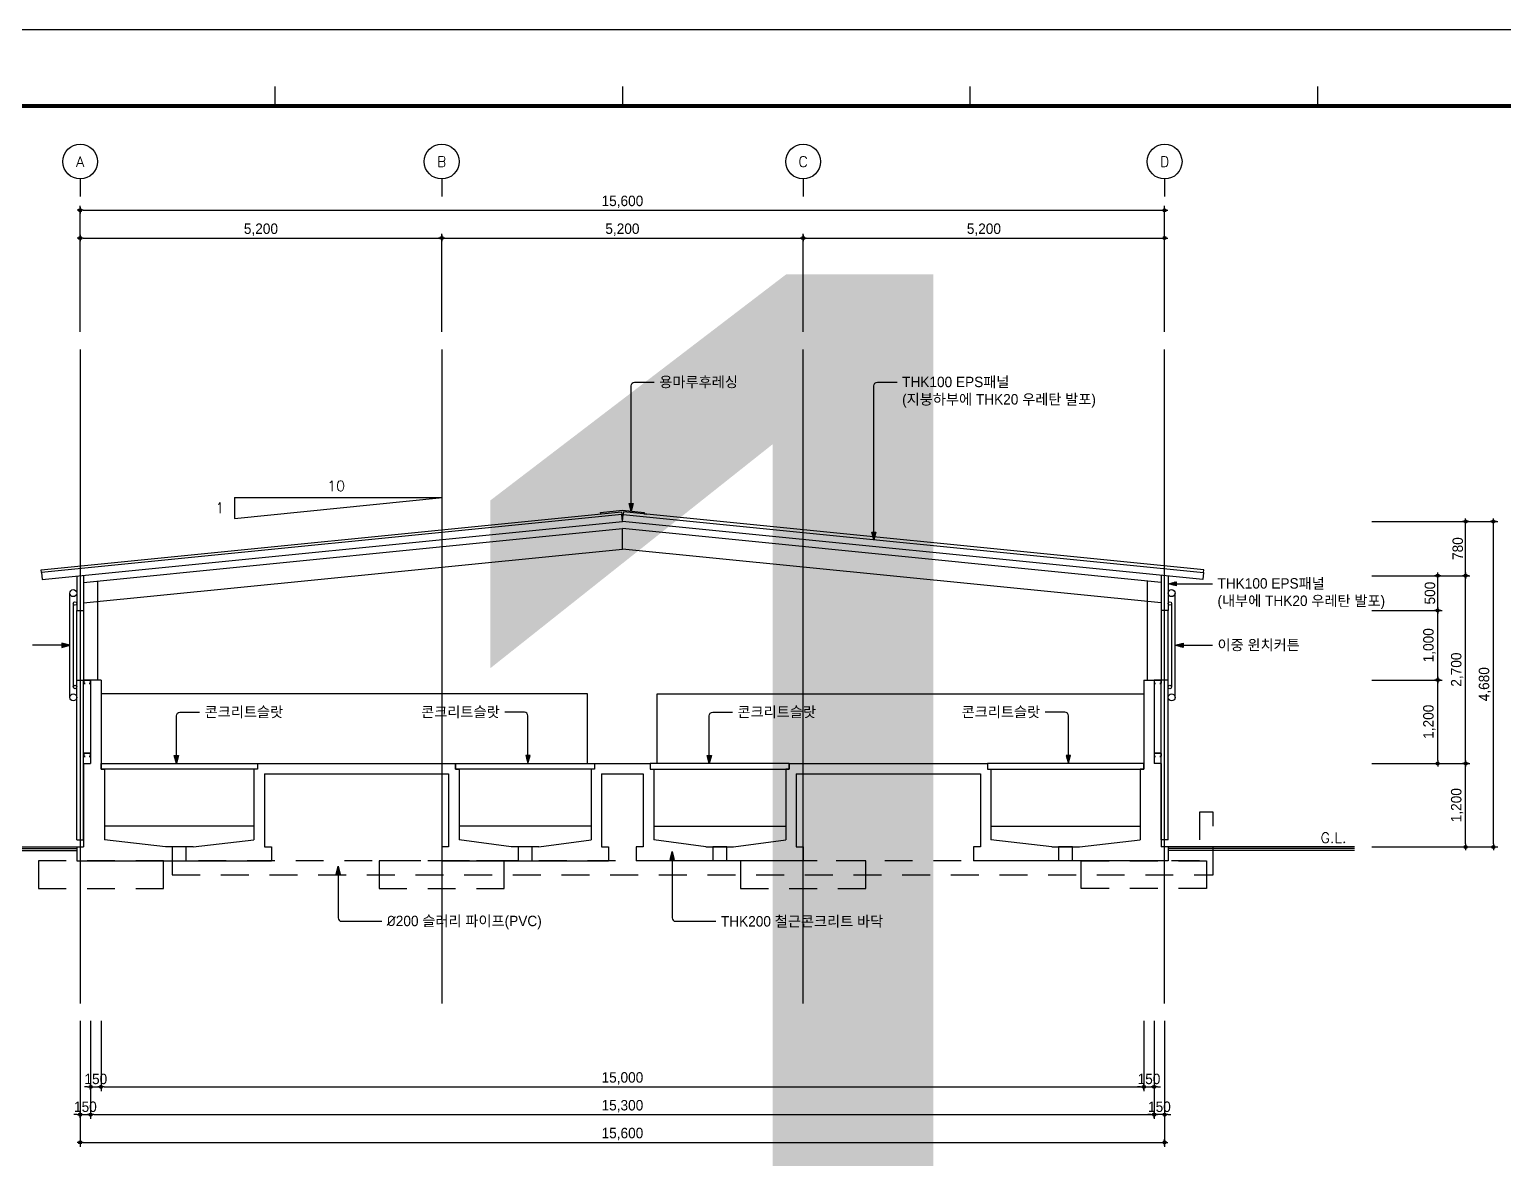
# Model space of a CAD drawing. Header units: millimetres. Extents: x 0 to 253659, y 0 to 59400.
# Drawn here: x 12471 to 33675, y 43162 to 59400 of the extents above; entities that cross this region are included whole.
import ezdxf
from ezdxf.enums import TextEntityAlignment as Align

# ---------------------------------------------------------------- set-up
doc = ezdxf.new("R2010")
doc.units = ezdxf.units.MM
doc.header["$LTSCALE"] = 200
doc.header["$MEASUREMENT"] = 0
doc.linetypes.add('CEN', pattern=[62, 60, -1, 0, -1])
doc.linetypes.add('H50', pattern=[3.5, 2, -1.5])
doc.layers.get('0').update_dxf_attribs({"linetype": 'CONTINUOUS'})
doc.layers.get('DEFPOINTS').update_dxf_attribs({"linetype": 'CONTINUOUS'})
for name, color, linetype in [('1', 1, 'CONTINUOUS'), ('2', 2, 'CONTINUOUS'), ('4', 4, 'CONTINUOUS'), ('9', 9, 'CONTINUOUS'), ('A-벽', 7, 'CONTINUOUS'), ('CEN', 9, 'CEN'), ('DIM', 6, 'CONTINUOUS'), ('MU', 4, 'H50'), ('SHEET', 7, 'CONTINUOUS'), ('TEXT', 2, 'CONTINUOUS'), ('TEXT4', 4, 'CONTINUOUS')]:
    doc.layers.add(name, color=color, linetype=linetype)
doc.layers.add('3', color=7, linetype='CONTINUOUS', true_color=0x99ff99)
doc.layers.add('6', color=7, linetype='CONTINUOUS', true_color=0xff99ff)
doc.styles.add('G', font='gulim.ttc')
doc.styles.add('HSH', font='romans', dxfattribs={"bigfont": 'hs'})
doc.styles.add('ROMANC3', font='ROMANC', dxfattribs={"height": 15})
doc.styles.get("Standard").update_dxf_attribs({"font": ''})
doc.styles.get('Standard').set_extended_font_data('Gulim')
doc.dimstyles.new('50', dxfattribs={"dimscale": 50, "dimtxt": 3, "dimasz": 0.9, "dimexe": 1.25, "dimexo": 5, "dimgap": 0.7, "dimtad": 1, "dimdec": 0, "dimzin": 1, "dimdsep": 46, "dimlunit": 6, "dimtxsty": 'G', "dimblk1": 'Z_DOT', "dimblk2": 'Z_DOT', "dimsah": 1, "dimcen": 2.5, "dimclrd": 21, "dimclre": 21, "dimclrt": 3, "dimadec": 0, "dimazin": 0, "dimtfac": 1, "dimtdec": 0, "dimtix": 1, "dimtmove": 2, "dimatfit": 3, "dimldrblk": 'Z_DOT', "dimfxl": 1, "dimtolj": 1, "dimtzin": 1, "dimarcsym": 0})

# ---------------------------------------------------------------- blocks, each defined once
blk = doc.blocks.new('Form')
for p, q in [((16000, 28880), (16000, 28630)), ((21000, 28880), (21000, 28630)), ((26000, 28880), (26000, 28630)), ((31000, 28880), (31000, 28630))]:
    blk.add_line(p, q)
blk.add_lwpolyline([(0, 0), (0, 29700), (42000, 29700), (42000, 0)], close=True)
at = {"layer": 'SHEET', "color": 3, "const_width": 60}
blk.add_lwpolyline([(1100, 1100), (1100, 28600), (40900, 28600), (40900, 1100)], close=True, dxfattribs=at)
blk = doc.blocks.new('Z_DOT')
at = {"layer": 'DIM', "color": 0}
for p, q in [((-1, 0), (1, 0)), ((0, -1), (0, 1))]:
    blk.add_line(p, q, dxfattribs=at)
for radius in [0.5, 0.25]:
    blk.add_circle((0, 0), radius, dxfattribs=at)
blk = doc.blocks.new('*D3364')
at = {"color": 21, "lineweight": -2}
for p, q in [((13200, 55050), (13200, 56862)), ((28800, 55050), (28800, 56862)), ((13245, 56800), (28755, 56800))]:
    blk.add_line(p, q, dxfattribs=at)
at = {"layer": 'DEFPOINTS', "color": 0}
for p in [(28800, 56800), (13200, 54800), (28800, 54800)]:
    blk.add_point(p, dxfattribs=at)
at = {"color": 21, "linetype": 'ByBlock', "lineweight": -2, "xscale": 45, "yscale": 45, "zscale": 45, "rotation": 180}
blk.add_blockref('Z_DOT', (13200, 56800), dxfattribs=at)
at = {"color": 21, "linetype": 'ByBlock', "lineweight": -2, "xscale": 45, "yscale": 45, "zscale": 45}
blk.add_blockref('Z_DOT', (28800, 56800), dxfattribs=at)
at = {"color": 3, "insert": (21000, 56921), "char_height": 150, "attachment_point": 5, "style": 'G'}
blk.add_mtext('\\A1;15,600', dxfattribs=at)
blk = doc.blocks.new('*D3365')
at = {"color": 21, "lineweight": -2}
for p, q in [((13200, 55050), (13200, 56462)), ((18400, 55050), (18400, 56462)), ((13245, 56400), (18355, 56400))]:
    blk.add_line(p, q, dxfattribs=at)
at = {"layer": 'DEFPOINTS', "color": 0}
for p in [(18400, 56400), (13200, 54800), (18400, 54800)]:
    blk.add_point(p, dxfattribs=at)
at = {"color": 21, "linetype": 'ByBlock', "lineweight": -2, "xscale": 45, "yscale": 45, "zscale": 45, "rotation": 180}
blk.add_blockref('Z_DOT', (13200, 56400), dxfattribs=at)
at = {"color": 21, "linetype": 'ByBlock', "lineweight": -2, "xscale": 45, "yscale": 45, "zscale": 45}
blk.add_blockref('Z_DOT', (18400, 56400), dxfattribs=at)
at = {"color": 3, "insert": (15800, 56521), "char_height": 150, "attachment_point": 5, "style": 'G'}
blk.add_mtext('\\A1;5,200', dxfattribs=at)
blk = doc.blocks.new('*D3366')
at = {"color": 21, "lineweight": -2}
for p, q in [((18400, 55050), (18400, 56462)), ((23600, 55050), (23600, 56462)), ((18445, 56400), (23555, 56400))]:
    blk.add_line(p, q, dxfattribs=at)
at = {"layer": 'DEFPOINTS', "color": 0}
for p in [(23600, 56400), (18400, 54800), (23600, 54800)]:
    blk.add_point(p, dxfattribs=at)
at = {"color": 21, "linetype": 'ByBlock', "lineweight": -2, "xscale": 45, "yscale": 45, "zscale": 45, "rotation": 180}
blk.add_blockref('Z_DOT', (18400, 56400), dxfattribs=at)
at = {"color": 21, "linetype": 'ByBlock', "lineweight": -2, "xscale": 45, "yscale": 45, "zscale": 45}
blk.add_blockref('Z_DOT', (23600, 56400), dxfattribs=at)
at = {"color": 3, "insert": (21000, 56521), "char_height": 150, "attachment_point": 5, "style": 'G'}
blk.add_mtext('\\A1;5,200', dxfattribs=at)
blk = doc.blocks.new('*D3367')
at = {"color": 21, "lineweight": -2}
for p, q in [((23600, 55050), (23600, 56462)), ((28800, 55050), (28800, 56462)), ((23645, 56400), (28755, 56400))]:
    blk.add_line(p, q, dxfattribs=at)
at = {"layer": 'DEFPOINTS', "color": 0}
for p in [(28800, 56400), (23600, 54800), (28800, 54800)]:
    blk.add_point(p, dxfattribs=at)
at = {"color": 21, "linetype": 'ByBlock', "lineweight": -2, "xscale": 45, "yscale": 45, "zscale": 45, "rotation": 180}
blk.add_blockref('Z_DOT', (23600, 56400), dxfattribs=at)
at = {"color": 21, "linetype": 'ByBlock', "lineweight": -2, "xscale": 45, "yscale": 45, "zscale": 45}
blk.add_blockref('Z_DOT', (28800, 56400), dxfattribs=at)
at = {"color": 3, "insert": (26200, 56521), "char_height": 150, "attachment_point": 5, "style": 'G'}
blk.add_mtext('\\A1;5,200', dxfattribs=at)
blk = doc.blocks.new('*D3375')
at = {"color": 21, "lineweight": -2}
for p, q in [((31779, 52324), (33592, 52324)), ((33529, 47689), (33529, 52279)), ((31779, 47644), (33592, 47644))]:
    blk.add_line(p, q, dxfattribs=at)
at = {"layer": 'DEFPOINTS', "color": 0}
for p in [(31529, 52324), (33529, 52324), (31529, 47644)]:
    blk.add_point(p, dxfattribs=at)
at = {"color": 21, "linetype": 'ByBlock', "lineweight": -2, "xscale": 45, "yscale": 45, "zscale": 45}
for p, rotation in [((33529, 52324), 90), ((33529, 47644), 270)]:
    blk.add_blockref('Z_DOT', p, dxfattribs=dict(at, rotation=rotation))
at = {"color": 3, "insert": (33408, 49984), "char_height": 150, "attachment_point": 5, "rotation": 90, "style": 'G'}
blk.add_mtext('\\A1;4,680', dxfattribs=at)
blk = doc.blocks.new('*D3376')
at = {"color": 21, "lineweight": -2}
for p, q in [((31779, 48844), (33192, 48844)), ((33129, 47689), (33129, 48799)), ((31779, 47644), (33192, 47644))]:
    blk.add_line(p, q, dxfattribs=at)
at = {"layer": 'DEFPOINTS', "color": 0}
for p in [(31529, 48844), (33129, 48844), (31529, 47644)]:
    blk.add_point(p, dxfattribs=at)
at = {"color": 21, "linetype": 'ByBlock', "lineweight": -2, "xscale": 45, "yscale": 45, "zscale": 45}
for p, rotation in [((33129, 48844), 90), ((33129, 47644), 270)]:
    blk.add_blockref('Z_DOT', p, dxfattribs=dict(at, rotation=rotation))
at = {"color": 3, "insert": (33008, 48244), "char_height": 150, "attachment_point": 5, "rotation": 90, "style": 'G'}
blk.add_mtext('\\A1;1,200', dxfattribs=at)
blk = doc.blocks.new('*D3377')
at = {"color": 21, "lineweight": -2}
for p, q in [((31779, 51544), (33192, 51544)), ((33129, 48889), (33129, 51499)), ((31779, 48844), (33192, 48844))]:
    blk.add_line(p, q, dxfattribs=at)
at = {"layer": 'DEFPOINTS', "color": 0}
for p in [(31529, 51544), (33129, 51544), (31529, 48844)]:
    blk.add_point(p, dxfattribs=at)
at = {"color": 21, "linetype": 'ByBlock', "lineweight": -2, "xscale": 45, "yscale": 45, "zscale": 45}
for p, rotation in [((33129, 51544), 90), ((33129, 48844), 270)]:
    blk.add_blockref('Z_DOT', p, dxfattribs=dict(at, rotation=rotation))
at = {"color": 3, "insert": (33008, 50194), "char_height": 150, "attachment_point": 5, "rotation": 90, "style": 'G'}
blk.add_mtext('\\A1;2,700', dxfattribs=at)
blk = doc.blocks.new('*D3378')
at = {"color": 21, "lineweight": -2}
for p, q in [((31779, 52324), (33192, 52324)), ((33129, 51589), (33129, 52279)), ((31779, 51544), (33192, 51544))]:
    blk.add_line(p, q, dxfattribs=at)
at = {"layer": 'DEFPOINTS', "color": 0}
for p in [(31529, 52324), (33129, 52324), (31529, 51544)]:
    blk.add_point(p, dxfattribs=at)
at = {"color": 21, "linetype": 'ByBlock', "lineweight": -2, "xscale": 45, "yscale": 45, "zscale": 45}
for p, rotation in [((33129, 52324), 90), ((33129, 51544), 270)]:
    blk.add_blockref('Z_DOT', p, dxfattribs=dict(at, rotation=rotation))
at = {"color": 3, "insert": (33017, 51934), "char_height": 150, "attachment_point": 5, "rotation": 90, "style": 'G'}
blk.add_mtext('\\A1;780', dxfattribs=at)
blk = doc.blocks.new('*D3379')
at = {"color": 21, "lineweight": -2}
for p, q in [((31779, 50044), (32792, 50044)), ((32729, 48889), (32729, 49999)), ((31779, 48844), (32792, 48844))]:
    blk.add_line(p, q, dxfattribs=at)
at = {"layer": 'DEFPOINTS', "color": 0}
for p in [(31529, 50044), (32729, 50044), (31529, 48844)]:
    blk.add_point(p, dxfattribs=at)
at = {"color": 21, "linetype": 'ByBlock', "lineweight": -2, "xscale": 45, "yscale": 45, "zscale": 45}
for p, rotation in [((32729, 50044), 90), ((32729, 48844), 270)]:
    blk.add_blockref('Z_DOT', p, dxfattribs=dict(at, rotation=rotation))
at = {"color": 3, "insert": (32608, 49444), "char_height": 150, "attachment_point": 5, "rotation": 90, "style": 'G'}
blk.add_mtext('\\A1;1,200', dxfattribs=at)
blk = doc.blocks.new('*D3380')
at = {"color": 21, "lineweight": -2}
for p, q in [((31779, 51044), (32792, 51044)), ((32729, 50089), (32729, 50999)), ((31779, 50044), (32792, 50044))]:
    blk.add_line(p, q, dxfattribs=at)
at = {"layer": 'DEFPOINTS', "color": 0}
for p in [(31529, 51044), (32729, 51044), (31529, 50044)]:
    blk.add_point(p, dxfattribs=at)
at = {"color": 21, "linetype": 'ByBlock', "lineweight": -2, "xscale": 45, "yscale": 45, "zscale": 45}
for p, rotation in [((32729, 51044), 90), ((32729, 50044), 270)]:
    blk.add_blockref('Z_DOT', p, dxfattribs=dict(at, rotation=rotation))
at = {"color": 3, "insert": (32608, 50544), "char_height": 150, "attachment_point": 5, "rotation": 90, "style": 'G'}
blk.add_mtext('\\A1;1,000', dxfattribs=at)
blk = doc.blocks.new('*D3381')
at = {"color": 21, "lineweight": -2}
for p, q in [((31779, 51544), (32792, 51544)), ((32729, 51089), (32729, 51499)), ((31779, 51044), (32792, 51044))]:
    blk.add_line(p, q, dxfattribs=at)
at = {"layer": 'DEFPOINTS', "color": 0}
for p in [(31529, 51544), (32729, 51544), (31529, 51044)]:
    blk.add_point(p, dxfattribs=at)
at = {"color": 21, "linetype": 'ByBlock', "lineweight": -2, "xscale": 45, "yscale": 45, "zscale": 45}
for p, rotation in [((32729, 51544), 90), ((32729, 51044), 270)]:
    blk.add_blockref('Z_DOT', p, dxfattribs=dict(at, rotation=rotation))
at = {"color": 3, "insert": (32617, 51294), "char_height": 150, "attachment_point": 5, "rotation": 90, "style": 'G'}
blk.add_mtext('\\A1;500', dxfattribs=at)
blk = doc.blocks.new('기울기')
at = {"layer": '3'}
for q in [(1794, 179), (-1794, -179)]:
    blk.add_line((-1794, 179), q, dxfattribs=at)
at = {"layer": '6'}
blk.add_line((-1794, -179), (1794, 179), dxfattribs=at)
at = {"layer": 'TEXT', "style": 'ROMANC3'}
for s, p in [('10', (-41, 382)), ('1', (-2047, 4))]:
    blk.add_text(s, height=180, dxfattribs=at).set_placement(p, align=Align.MIDDLE)
blk = doc.blocks.new('*D3382')
at = {"color": 21, "lineweight": -2}
for p, q in [((13200, 45144), (13200, 43331)), ((28800, 45144), (28800, 43331)), ((13245, 43394), (28755, 43394))]:
    blk.add_line(p, q, dxfattribs=at)
at = {"layer": 'DEFPOINTS', "color": 0}
for p in [(13200, 45394), (28800, 45394), (28800, 43394)]:
    blk.add_point(p, dxfattribs=at)
at = {"color": 21, "linetype": 'ByBlock', "lineweight": -2, "xscale": 45, "yscale": 45, "zscale": 45, "rotation": 180}
blk.add_blockref('Z_DOT', (13200, 43394), dxfattribs=at)
at = {"color": 21, "linetype": 'ByBlock', "lineweight": -2, "xscale": 45, "yscale": 45, "zscale": 45}
blk.add_blockref('Z_DOT', (28800, 43394), dxfattribs=at)
at = {"color": 3, "insert": (21000, 43515), "char_height": 150, "attachment_point": 5, "style": 'G'}
blk.add_mtext('\\A1;15,600', dxfattribs=at)
blk = doc.blocks.new('*D3383')
at = {"color": 21, "lineweight": -2}
for p, q in [((13200, 45144), (13200, 43731)), ((13350, 45144), (13350, 43731)), ((13155, 43794), (13110, 43794)), ((13200, 43794), (13350, 43794)), ((13395, 43794), (13440, 43794))]:
    blk.add_line(p, q, dxfattribs=at)
at = {"layer": 'DEFPOINTS', "color": 0}
for p in [(13200, 45394), (13350, 45394), (13350, 43794)]:
    blk.add_point(p, dxfattribs=at)
at = {"color": 21, "linetype": 'ByBlock', "lineweight": -2, "xscale": 45, "yscale": 45, "zscale": 45}
blk.add_blockref('Z_DOT', (13200, 43794), dxfattribs=at)
at = {"color": 21, "linetype": 'ByBlock', "lineweight": -2, "xscale": 45, "yscale": 45, "zscale": 45, "rotation": 180}
blk.add_blockref('Z_DOT', (13350, 43794), dxfattribs=at)
at = {"color": 3, "insert": (13275, 43906), "char_height": 150, "attachment_point": 5, "style": 'G'}
blk.add_mtext('\\A1;150', dxfattribs=at)
blk = doc.blocks.new('*D3385')
at = {"color": 21, "lineweight": -2}
for p, q in [((28650, 45144), (28650, 43731)), ((28800, 45144), (28800, 43731)), ((28605, 43794), (28560, 43794)), ((28800, 43794), (28650, 43794)), ((28845, 43794), (28890, 43794))]:
    blk.add_line(p, q, dxfattribs=at)
at = {"layer": 'DEFPOINTS', "color": 0}
for p in [(28650, 45394), (28800, 45394), (28650, 43794)]:
    blk.add_point(p, dxfattribs=at)
at = {"color": 21, "linetype": 'ByBlock', "lineweight": -2, "xscale": 45, "yscale": 45, "zscale": 45}
blk.add_blockref('Z_DOT', (28650, 43794), dxfattribs=at)
at = {"color": 21, "linetype": 'ByBlock', "lineweight": -2, "xscale": 45, "yscale": 45, "zscale": 45, "rotation": 180}
blk.add_blockref('Z_DOT', (28800, 43794), dxfattribs=at)
at = {"color": 3, "insert": (28725, 43906), "char_height": 150, "attachment_point": 5, "style": 'G'}
blk.add_mtext('\\A1;150', dxfattribs=at)
blk = doc.blocks.new('*D3387')
at = {"color": 21, "lineweight": -2}
for p, q in [((13350, 45144), (13350, 43731)), ((28650, 45144), (28650, 43731)), ((13395, 43794), (28605, 43794))]:
    blk.add_line(p, q, dxfattribs=at)
at = {"layer": 'DEFPOINTS', "color": 0}
for p in [(13350, 45394), (28650, 45394), (28650, 43794)]:
    blk.add_point(p, dxfattribs=at)
at = {"color": 21, "linetype": 'ByBlock', "lineweight": -2, "xscale": 45, "yscale": 45, "zscale": 45, "rotation": 180}
blk.add_blockref('Z_DOT', (13350, 43794), dxfattribs=at)
at = {"color": 21, "linetype": 'ByBlock', "lineweight": -2, "xscale": 45, "yscale": 45, "zscale": 45}
blk.add_blockref('Z_DOT', (28650, 43794), dxfattribs=at)
at = {"color": 3, "insert": (21000, 43915), "char_height": 150, "attachment_point": 5, "style": 'G'}
blk.add_mtext('\\A1;15,300', dxfattribs=at)
blk = doc.blocks.new('*X14')
at = {"color": 0}
for p, q in [((390.73, 252.84), (390.97, 253.09)), ((390.73, 252.49), (391.25, 253.02)), ((390.73, 252.13), (391.53, 252.94)), ((390.96, 252.02), (391.81, 252.87)), ((391.44, 252.14), (392.09, 252.79)), ((391.92, 252.27), (392.37, 252.72)), ((392.4, 252.39), (392.65, 252.65)), ((392.88, 252.52), (392.93, 252.57))]:
    blk.add_line(p, q, dxfattribs=at)
blk = doc.blocks.new('A1')
at = {"layer": 'TEXT'}
blk.add_lwpolyline([(-2.29, -0.6), (0, 0), (-2.29, 0.6)], close=True, dxfattribs=at)
blk.add_blockref('*X14', (-393.01, -252.55), dxfattribs=at)
blk = doc.blocks.new('BLK')
at = {"layer": 'TEXT'}
blk.add_blockref('A1', (0, 0), dxfattribs=at)
blk = doc.blocks.new('*D4377')
at = {"color": 21, "lineweight": -2}
for p, q in [((13350, 45144), (13350, 44131)), ((13500, 45144), (13500, 44131)), ((13305, 44194), (13260, 44194)), ((13350, 44194), (13500, 44194)), ((13545, 44194), (13590, 44194))]:
    blk.add_line(p, q, dxfattribs=at)
at = {"layer": 'DEFPOINTS', "color": 0}
for p in [(13350, 45394), (13500, 45394), (13500, 44194)]:
    blk.add_point(p, dxfattribs=at)
at = {"color": 21, "linetype": 'ByBlock', "lineweight": -2, "xscale": 45, "yscale": 45, "zscale": 45}
blk.add_blockref('Z_DOT', (13350, 44194), dxfattribs=at)
at = {"color": 21, "linetype": 'ByBlock', "lineweight": -2, "xscale": 45, "yscale": 45, "zscale": 45, "rotation": 180}
blk.add_blockref('Z_DOT', (13500, 44194), dxfattribs=at)
at = {"color": 3, "insert": (13425, 44306), "char_height": 150, "attachment_point": 5, "style": 'G'}
blk.add_mtext('\\A1;150', dxfattribs=at)
blk = doc.blocks.new('*D4378')
at = {"color": 21, "lineweight": -2}
for p, q in [((28500, 45144), (28500, 44131)), ((28650, 45144), (28650, 44131)), ((28455, 44194), (28410, 44194)), ((28500, 44194), (28650, 44194)), ((28695, 44194), (28740, 44194))]:
    blk.add_line(p, q, dxfattribs=at)
at = {"layer": 'DEFPOINTS', "color": 0}
for p in [(28500, 45394), (28650, 45394), (28650, 44194)]:
    blk.add_point(p, dxfattribs=at)
at = {"color": 21, "linetype": 'ByBlock', "lineweight": -2, "xscale": 45, "yscale": 45, "zscale": 45}
blk.add_blockref('Z_DOT', (28500, 44194), dxfattribs=at)
at = {"color": 21, "linetype": 'ByBlock', "lineweight": -2, "xscale": 45, "yscale": 45, "zscale": 45, "rotation": 180}
blk.add_blockref('Z_DOT', (28650, 44194), dxfattribs=at)
at = {"color": 3, "insert": (28575, 44306), "char_height": 150, "attachment_point": 5, "style": 'G'}
blk.add_mtext('\\A1;150', dxfattribs=at)
blk = doc.blocks.new('*D4379')
at = {"color": 21, "lineweight": -2}
for p, q in [((13500, 45144), (13500, 44131)), ((28500, 45144), (28500, 44131)), ((13545, 44194), (28455, 44194))]:
    blk.add_line(p, q, dxfattribs=at)
at = {"layer": 'DEFPOINTS', "color": 0}
for p in [(13500, 45394), (28500, 45394), (28500, 44194)]:
    blk.add_point(p, dxfattribs=at)
at = {"color": 21, "linetype": 'ByBlock', "lineweight": -2, "xscale": 45, "yscale": 45, "zscale": 45, "rotation": 180}
blk.add_blockref('Z_DOT', (13500, 44194), dxfattribs=at)
at = {"color": 21, "linetype": 'ByBlock', "lineweight": -2, "xscale": 45, "yscale": 45, "zscale": 45}
blk.add_blockref('Z_DOT', (28500, 44194), dxfattribs=at)
at = {"color": 3, "insert": (21000, 44315), "char_height": 150, "attachment_point": 5, "style": 'G'}
blk.add_mtext('\\A1;15,000', dxfattribs=at)

msp = doc.modelspace()

# ---------------------------------------------------------------- linework, layer by layer
at = {"layer": '1'}
for p, q in [((13050, 49793.75), (13050, 51293.75)), ((13100, 51143.75), (13100, 49943.75)), ((28900, 51143.75), (28900, 49943.75)), ((28950, 49793.75), (28950, 51293.75))]:
    msp.add_line(p, q, dxfattribs=at)
for points in [[(13330, 49993.75), (13330, 49996.05), (13345.35, 49996.05, 0.414213562), (13347.7, 49998.4), (13347.7, 50039.1, 0.414213562), (13345.35, 50041.45), (13254.65, 50041.45, 0.414213562), (13252.3, 50039.1), (13252.3, 49998.4, 0.414213562), (13254.65, 49996.05), (13270, 49996.05), (13270, 49993.75), (13254.65, 49993.75, -0.414213562), (13250, 49998.4), (13250, 50039.1, -0.414213562), (13254.65, 50043.75), (13345.35, 50043.75, -0.414213562), (13350, 50039.1), (13350, 49998.4, -0.414213562), (13345.35, 49993.75), (13330, 49993.75)], [(28670, 49993.75), (28670, 49996.05), (28654.65, 49996.05, -0.414213562), (28652.3, 49998.4), (28652.3, 50039.1, -0.414213562), (28654.65, 50041.45), (28745.35, 50041.45, -0.414213562), (28747.7, 50039.1), (28747.7, 49998.4, -0.414213562), (28745.35, 49996.05), (28730, 49996.05), (28730, 49993.75), (28745.35, 49993.75, 0.414213562), (28750, 49998.4), (28750, 50039.1, 0.414213562), (28745.35, 50043.75), (28654.65, 50043.75, 0.414213562), (28650, 50039.1), (28650, 49998.4, 0.414213562), (28654.65, 49993.75), (28670, 49993.75)], [(13330, 48943.75), (13330, 48946.05), (13345.35, 48946.05, 0.414213562), (13347.7, 48948.4), (13347.7, 48989.1, 0.414213562), (13345.35, 48991.45), (13254.65, 48991.45, 0.414213562), (13252.3, 48989.1), (13252.3, 48948.4, 0.414213562), (13254.65, 48946.05), (13270, 48946.05), (13270, 48943.75), (13254.65, 48943.75, -0.414213562), (13250, 48948.4), (13250, 48989.1, -0.414213562), (13254.65, 48993.75), (13345.35, 48993.75, -0.414213562), (13350, 48989.1), (13350, 48948.4, -0.414213562), (13345.35, 48943.75), (13330, 48943.75)], [(28670, 48943.75), (28670, 48946.05), (28654.65, 48946.05, -0.414213562), (28652.3, 48948.4), (28652.3, 48989.1, -0.414213562), (28654.65, 48991.45), (28745.35, 48991.45, -0.414213562), (28747.7, 48989.1), (28747.7, 48948.4, -0.414213562), (28745.35, 48946.05), (28730, 48946.05), (28730, 48943.75), (28745.35, 48943.75, 0.414213562), (28750, 48948.4), (28750, 48989.1, 0.414213562), (28745.35, 48993.75), (28654.65, 48993.75, 0.414213562), (28650, 48989.1), (28650, 48948.4, 0.414213562), (28654.65, 48943.75), (28670, 48943.75)]]:
    msp.add_lwpolyline(points, format="xyb", close=True, dxfattribs=at)
for centre, radius in [((13100, 51293.75), 50), ((28900, 51293.75), 50), ((13125, 51143.75), 25), ((28875, 51143.75), 25), ((13100, 49793.75), 50), ((13125, 49943.75), 25), ((28875, 49943.75), 25), ((28900, 49793.75), 50)]:
    msp.add_circle(centre, radius, dxfattribs=at)
at = {"layer": '2'}
for p, q in [((13150, 51538.75), (13150, 51043.75)), ((13250, 51548.75), (13250, 51043.75)), ((28750, 51548.75), (28750, 51043.75)), ((28850, 51538.75), (28850, 51043.75)), ((13150, 51043.75), (13250, 51043.75)), ((28850, 51043.75), (28750, 51043.75)), ((13150, 50043.75), (13250, 50043.75)), ((13150, 47743.75), (13150, 50043.75)), ((13250, 47743.75), (13250, 50043.75)), ((28750, 47743.75), (28750, 50043.75)), ((28850, 50043.75), (28750, 50043.75)), ((28850, 47743.75), (28850, 50043.75)), ((13150, 47743.75), (13250, 47743.75)), ((28850, 47743.75), (28750, 47743.75))]:
    msp.add_line(p, q, dxfattribs=at)
for points in [[(21124.997, 52581.663), (21124.997, 54275.699, -0.414213562), (21174.997, 54325.699), (21458.33, 54325.699)], [(24617.626, 52172.19), (24617.626, 54275.699, -0.414213562), (24667.626, 54325.699), (24950.959, 54325.699)], [(14584.159, 48958.085), (14584.159, 49529.944, -0.414213562), (14634.159, 49579.944), (14917.492, 49579.944)], [(19640.841, 48958.085), (19640.841, 49529.944, 0.414213562), (19590.841, 49579.944), (19307.508, 49579.944)], [(22249.273, 48958.085), (22249.273, 49529.944, -0.414213562), (22299.273, 49579.944), (22582.606, 49579.944)], [(27415.841, 48958.085), (27415.841, 49529.944, 0.414213562), (27365.841, 49579.944), (27082.508, 49579.944)], [(21714.959, 47465.103), (21714.959, 46623.702, 0.414213562), (21764.959, 46573.702), (22341.929, 46573.702)], [(16909.973, 47254.162), (16909.973, 46623.702, 0.414213562), (16959.973, 46573.702), (17536.943, 46573.702)]]:
    msp.add_lwpolyline(points, format="xyb", dxfattribs=at)
for points in [[(12651.489, 51488.899), (21000, 52323.75), (20990.05, 52423.254), (12641.538, 51588.403)], [(29348.511, 51488.899), (21000, 52323.75), (21009.95, 52423.254), (29358.462, 51588.403)]]:
    msp.add_lwpolyline(points, close=True, dxfattribs=at)
for points in [[(28964.335, 51428.448), (29487.5, 51428.448)], [(12935.665, 50543.75), (12512.5, 50543.75)], [(29064.335, 50543.75), (29487.5, 50543.75)]]:
    msp.add_lwpolyline(points, dxfattribs=at)
at = {"layer": '3'}
for points in [[(20500, 48843.75), (20500, 49843.75), (13500, 49843.75)], [(21500, 48843.75), (21500, 49843.75), (28500, 49843.75)]]:
    msp.add_lwpolyline(points, dxfattribs=at)
at = {"layer": '3', "linetype": 'H50'}
msp.add_lwpolyline([(22500, 47443.75), (22500, 47643.75), (22300, 47643.75), (22300, 47443.75), (19700, 47443.75), (19700, 47643.75), (19500, 47643.75), (19500, 47443.75), (14725, 47443.75), (14725, 47643.75), (14525, 47643.75), (14525, 47243.75), (29500, 47243.75), (29500, 48143.75), (29300, 48143.75), (29300, 47443.75), (27475, 47443.75), (27475, 47643.75), (27275, 47643.75), (27275, 47443.75), (22500, 47443.75)], dxfattribs=at)
at = {"layer": '4'}
for points in [[(12641.538, 51588.403), (12637.459, 51629.199), (20985.97, 52464.05), (20990.05, 52423.254)], [(29358.462, 51588.403), (29362.541, 51629.199), (21014.03, 52464.05), (21009.95, 52423.254)]]:
    msp.add_lwpolyline(points, dxfattribs=at)
at = {"layer": '6'}
for p, q in [((13350, 50043.75), (13350, 48843.75)), ((13500, 50043.75), (13350, 50043.75)), ((13500, 50043.75), (13500, 48763.75)), ((28500, 50043.75), (28500, 48763.75)), ((28500, 50043.75), (28650, 50043.75)), ((28650, 50043.75), (28650, 48843.75)), ((13250, 48843.75), (13250, 47643.75)), ((13250, 48843.75), (13350, 48843.75)), ((15750, 48843.75), (15750, 48763.75)), ((15750, 48843.75), (18600, 48843.75)), ((18600, 48843.75), (18600, 48763.75)), ((20600, 48843.75), (20600, 48763.75)), ((20600, 48843.75), (21400, 48843.75)), ((21400, 48843.75), (21400, 48763.75)), ((23400, 48843.75), (23400, 48763.75)), ((23400, 48843.75), (26250, 48843.75)), ((26250, 48843.75), (26250, 48763.75)), ((28750, 48843.75), (28650, 48843.75)), ((28750, 48843.75), (28750, 47643.75)), ((13500, 48763.75), (13550, 48763.75)), ((13550, 48763.75), (13550, 47743.75)), ((15700, 48763.75), (15700, 47743.75)), ((15750, 48763.75), (15700, 48763.75)), ((15850, 48693.75), (18500, 48693.75)), ((15850, 48693.75), (15850, 47643.75)), ((18500, 48693.75), (18500, 47643.75)), ((18600, 48763.75), (18650, 48763.75)), ((18650, 48763.75), (18650, 47743.75)), ((20550, 48763.75), (20550, 47743.75)), ((20600, 48763.75), (20550, 48763.75)), ((20700, 48693.75), (20700, 47643.75)), ((20700, 48693.75), (21300, 48693.75)), ((21300, 48693.75), (21300, 47643.75)), ((21400, 48763.75), (21450, 48763.75)), ((21450, 48763.75), (21450, 47743.75)), ((23350, 48763.75), (23350, 47743.75)), ((23400, 48763.75), (23350, 48763.75)), ((23500, 48693.75), (23500, 47643.75)), ((23500, 48693.75), (26150, 48693.75)), ((26150, 48693.75), (26150, 47643.75)), ((26250, 48763.75), (26300, 48763.75)), ((26300, 48763.75), (26300, 47743.75)), ((28450, 48763.75), (28450, 47743.75)), ((28500, 48763.75), (28450, 48763.75)), ((14425, 47643.75), (13550, 47743.75)), ((14825, 47643.75), (15700, 47743.75)), ((19400, 47643.75), (18650, 47743.75)), ((19800, 47643.75), (20550, 47743.75)), ((22200, 47643.75), (21450, 47743.75)), ((22600, 47643.75), (23350, 47743.75)), ((27175, 47643.75), (26300, 47743.75)), ((27575, 47643.75), (28450, 47743.75)), ((10470.833, 47643.75), (13250, 47643.75)), ((10470.833, 47618.75), (13150, 47618.75)), ((10470.833, 47593.75), (13150, 47593.75)), ((13150, 47643.75), (13150, 47443.75)), ((14825, 47643.75), (14425, 47643.75)), ((15850, 47643.75), (15950, 47643.75)), ((15950, 47643.75), (15950, 47443.75)), ((18500, 47643.75), (18400, 47643.75)), ((18400, 47643.75), (18400, 47443.75)), ((19800, 47643.75), (19400, 47643.75)), ((20700, 47643.75), (20800, 47643.75)), ((20800, 47643.75), (20800, 47443.75)), ((21300, 47643.75), (21200, 47643.75)), ((21200, 47643.75), (21200, 47443.75)), ((22200, 47643.75), (22600, 47643.75)), ((23500, 47643.75), (23600, 47643.75)), ((23600, 47643.75), (23600, 47443.75)), ((26150, 47643.75), (26050, 47643.75)), ((26050, 47643.75), (26050, 47443.75)), ((27175, 47643.75), (27575, 47643.75)), ((31529.167, 47643.75), (28750, 47643.75)), ((28850, 47643.75), (28850, 47443.75)), ((31529.167, 47618.75), (28850, 47618.75)), ((31529.167, 47593.75), (28850, 47593.75)), ((13150, 47443.75), (15950, 47443.75)), ((18400, 47443.75), (20800, 47443.75)), ((23600, 47443.75), (21200, 47443.75)), ((28850, 47443.75), (26050, 47443.75))]:
    msp.add_line(p, q, dxfattribs=at)
msp.add_lwpolyline([(20647.657, 52430.219), (20687.459, 52434.199), (20685.469, 52454.1), (21000, 52485.553), (21314.531, 52454.1), (21312.541, 52434.199), (21352.343, 52430.219)], dxfattribs=at)
at = {"layer": '9'}
for p, q in [((13250, 51448.251), (21000, 52223.251)), ((28750, 51448.251), (21000, 52223.251)), ((21000, 51927.785), (21000, 52223.251)), ((13250, 51152.785), (21000, 51927.785)), ((28750, 51152.785), (21000, 51927.785)), ((13450, 51468.251), (13450, 50043.75)), ((28550, 51468.251), (28550, 50043.75)), ((13150, 50043.75), (13150, 51043.75)), ((13250, 51043.75), (13250, 50043.75)), ((28750, 51043.75), (28750, 50043.75)), ((28850, 50043.75), (28850, 51043.75)), ((21500, 49843.75), (28500, 49843.75)), ((15700, 47943.75), (13550, 47943.75)), ((20550, 47943.75), (18650, 47943.75)), ((21450, 47943.75), (23350, 47943.75)), ((26300, 47943.75), (28450, 47943.75))]:
    msp.add_line(p, q, dxfattribs=at)
for points in [[(15750, 48763.75), (13500, 48763.75), (13500, 48843.75), (15750, 48843.75)], [(20600, 48763.75), (18600, 48763.75), (18600, 48843.75), (20600, 48843.75)], [(21400, 48763.75), (23400, 48763.75), (23400, 48843.75), (21400, 48843.75)], [(26250, 48763.75), (28500, 48763.75), (28500, 48843.75), (26250, 48843.75)]]:
    msp.add_lwpolyline(points, close=True, dxfattribs=at)
at = {"layer": 'CEN'}
for p, q in [((13200, 54800), (13200, 45393.75)), ((18400, 54800), (18400, 45393.75)), ((23600, 45393.75), (23600, 54800)), ((28800, 45393.75), (28800, 54800))]:
    msp.add_line(p, q, dxfattribs=at)
at = {"layer": 'MU'}
for points in [[(14400, 47443.75), (12600, 47443.75), (12600, 47043.75), (14400, 47043.75)], [(19300, 47443.75), (17500, 47443.75), (17500, 47043.75), (19300, 47043.75)], [(24500, 47443.75), (22700, 47443.75), (22700, 47043.75), (24500, 47043.75)], [(27600, 47443.75), (29400, 47443.75), (29400, 47043.75), (27600, 47043.75)]]:
    msp.add_lwpolyline(points, close=True, dxfattribs=at)
at = {"layer": 'TEXT4'}
for p, q in [((13200, 57250), (13200, 57000)), ((18400, 57250), (18400, 57000)), ((23600, 57250), (23600, 57000)), ((28800, 57250), (28800, 57000))]:
    msp.add_line(p, q, dxfattribs=at)
for centre in [(13200, 57500), (18400, 57500), (23600, 57500), (28800, 57500)]:
    msp.add_circle(centre, 250, dxfattribs=at)

# ---------------------------------------------------------------- block references
msp.add_blockref('Form', (0, 29700))
at = {"layer": '2', "yscale": 50, "zscale": 50}
for p, xscale, rotation in [((21124.997, 52467.328), -50, 89.99999999999997), ((24617.626, 52057.855), -50, 89.99999999999997), ((14584.159, 48843.75), -50, 89.99999999999997), ((19640.841, 48843.75), 50, 270), ((22249.273, 48843.75), -50, 89.99999999999997), ((27415.841, 48843.75), 50, 270), ((21714.959, 47579.438), -50, 270), ((16909.973, 47368.498), -50, 270)]:
    msp.add_blockref('BLK', p, dxfattribs=dict(at, xscale=xscale, rotation=rotation))
for p, xscale in [((28850, 51428.448), -50), ((13050, 50543.75), 50), ((28950, 50543.75), -50)]:
    msp.add_blockref('BLK', p, dxfattribs=dict(at, xscale=xscale))
at = {"layer": '9', "lineweight": -3, "xscale": 0.8333333333284827, "yscale": 0.8333333333321207, "zscale": 0.8333333333333334}
msp.add_blockref('기울기', (16915.364, 52517.609), dxfattribs=at)

# ---------------------------------------------------------------- texts
at = {"char_height": 150, "style": 'HSH'}
for s, insert, width, attachment_point in [('{\\fGulim|b0|i0|c129|p50;\\C2;용마루후레싱}', (21531.296, 54406.111), 1192.11252, 1), ('{\\fGulim|b0|i0|c129|p50;\\C2;THK100 EPS패널\\P(지붕하부에 THK20 우레탄 발포)}', (25023.925, 54406.111), 3016.28029, 1), ('{\\fGulim|b0|i0|c129|p50;\\C2;THK100 EPS패널\\P(내부에 THK20 우레탄 발포)}', (29560.466, 51508.86), 2607.2257, 1), ('{\\fGulim|b0|i0|c129|p50;\\C2;이중 윈치커튼}', (29560.466, 50624.162), 1277.998, 1), ('{\\fGulim|b0|i0|c129|p50;\\C2;콘크리트슬랏}', (14990.458, 49660.355), 1211.68642, 1), ('{\\fGulim|b0|i0|c129|p50;\\C2;콘크리트슬랏}', (19234.542, 49660.355), 1211.68642, 3), ('{\\fGulim|b0|i0|c129|p50;\\C2;콘크리트슬랏}', (22655.572, 49660.355), 1211.68642, 1), ('{\\fGulim|b0|i0|c129|p50;\\C2;콘크리트슬랏}', (27009.542, 49660.355), 1211.68642, 3), ('{\\fISOCPEUR|b0|i0|c0|p34;\\C2;%%C\\fGulim|b0|i0|c129|p50;200 슬러리 파이프(PVC)}', (17609.909, 46654.113), 2383.90346, 1), ('{\\fGulim|b0|i0|c0|p50;\\C2;THK200 \\fGulim|b0|i0|c129|p50;철근콘크리트 바닥}', (22416.929, 46648.702), 2507.55859, 1)]:
    msp.add_mtext(s, dxfattribs=dict(at, insert=insert, width=width, attachment_point=attachment_point))
at = {"layer": 'A-벽', "insert": (16583.545, 55877.561), "char_height": 20000, "attachment_point": 1}
msp.add_mtext_dynamic_manual_height_columns('1', width=367.11901, gutter_width=12.5, heights=[0], dxfattribs=at)
at = {"layer": 'TEXT', "style": 'ROMANC3'}
for s, p in [('A', (13199.171, 57499.736)), ('B', (18399.171, 57499.736)), ('C', (23599.171, 57499.736)), ('D', (28799.171, 57499.736)), ('G.L.', (31229.305, 47775.757))]:
    msp.add_text(s, height=150, dxfattribs=at).set_placement(p, align=Align.MIDDLE)

# ---------------------------------------------------------------- dimensions: what is measured, and where the dimension line sits
for base, p1, p2, picture, middle in [((28800, 56800), (13200, 54800), (28800, 54800), '*D3364', (21000, 56921.17)), ((18400, 56400), (13200, 54800), (18400, 54800), '*D3365', (15800, 56521.07)), ((23600, 56400), (18400, 54800), (23600, 54800), '*D3366', (21000, 56521.07)), ((28800, 56400), (23600, 54800), (28800, 54800), '*D3367', (26200, 56521.07)), ((13350, 43793.75), (13200, 45393.75), (13350, 45393.75), '*D3383', (13275, 43905.745)), ((28800, 43393.75), (13200, 45393.75), (28800, 45393.75), '*D3382', (21000, 43514.92)), ((13500, 44193.75), (13350, 45393.75), (13500, 45393.75), '*D4377', (13425, 44305.745)), ((28650, 43793.75), (13350, 45393.75), (28650, 45393.75), '*D3387', (21000, 43914.92)), ((28500, 44193.75), (13500, 45393.75), (28500, 45393.75), '*D4379', (21000, 44314.92)), ((28650, 44193.75), (28500, 45393.75), (28650, 45393.75), '*D4378', (28575, 44305.745))]:
    dim = msp.add_linear_dim(base=base, p1=p1, p2=p2, dimstyle='50')
    dim.commit()
    dim.dimension.update_dxf_attribs({"geometry": picture, "text_midpoint": middle})
for base, p1, p2, angle, picture, middle in [((33529.167, 52323.75), (31529.167, 47643.75), (31529.167, 52323.75), 90, '*D3375', (33407.996, 49983.75)), ((33129.167, 52323.75), (31529.167, 51543.75), (31529.167, 52323.75), 90, '*D3378', (33017.272, 51933.75)), ((33129.167, 51543.75), (31529.167, 48843.75), (31529.167, 51543.75), 90, '*D3377', (33008.096, 50193.75)), ((32729.167, 51543.75), (31529.167, 51043.75), (31529.167, 51543.75), 90, '*D3381', (32617.471, 51293.75)), ((32729.167, 51043.75), (31529.167, 50043.75), (31529.167, 51043.75), 90, '*D3380', (32607.996, 50543.75)), ((32729.167, 50043.75), (31529.167, 48843.75), (31529.167, 50043.75), 90, '*D3379', (32607.996, 49443.75)), ((33129.167, 48843.75), (31529.167, 47643.75), (31529.167, 48843.75), 90, '*D3376', (33007.996, 48243.75)), ((28650, 43793.75), (28800, 45393.75), (28650, 45393.75), 180, '*D3385', (28725, 43905.745))]:
    dim = msp.add_linear_dim(base=base, p1=p1, p2=p2, angle=angle, dimstyle='50')
    dim.commit()
    dim.dimension.update_dxf_attribs({"geometry": picture, "text_midpoint": middle})

doc.saveas('drawing.dxf')
